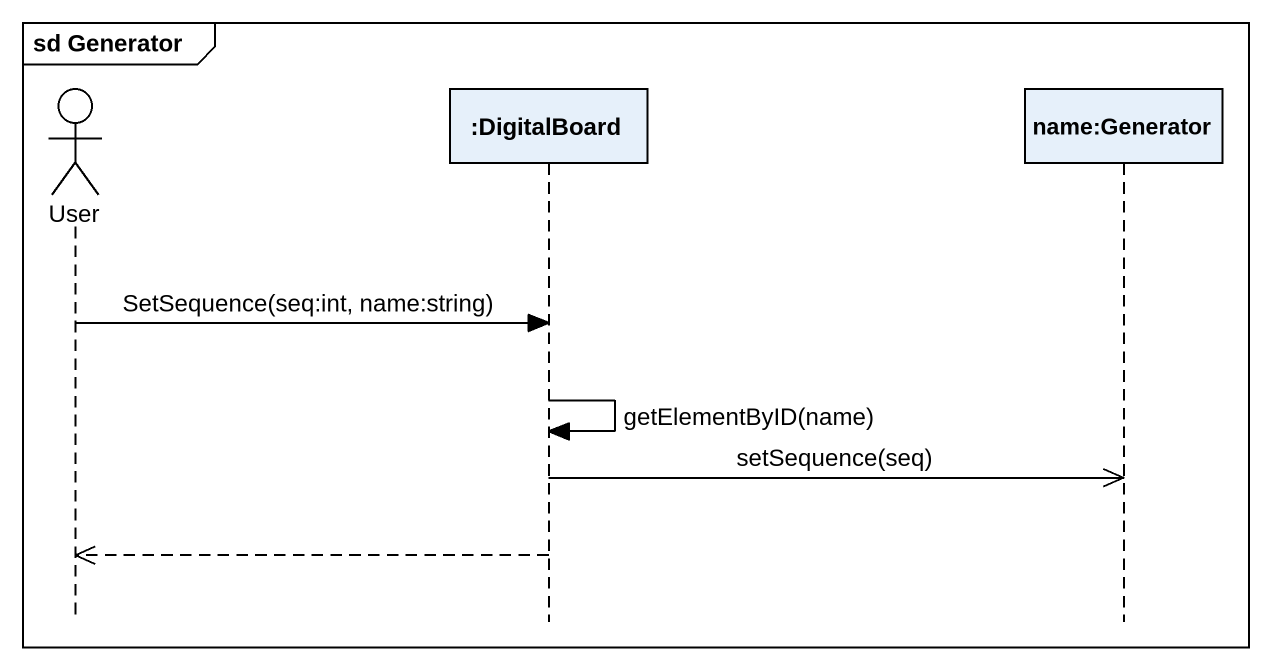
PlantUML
@startuml
mainframe sd Generator
hide footbox
actor User
participant ":DigitalBoard" as DigitalBoard
participant "name:Generator" as name_Generator

User -> DigitalBoard : SetSequence(seq:int, name:string)
DigitalBoard -> DigitalBoard : getElementByID(name)
DigitalBoard ->> name_Generator : setSequence(seq)
DigitalBoard -->> User
@enduml
